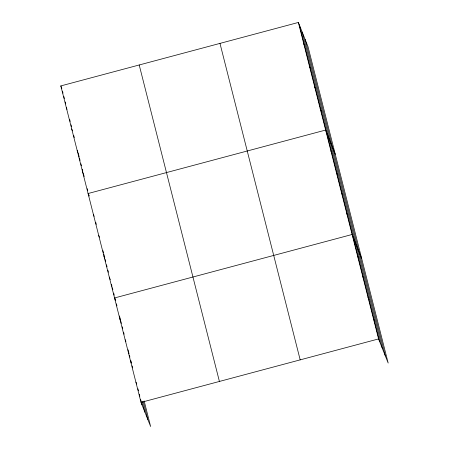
<?xml version="1.0" encoding="UTF-8"?>
<svg xmlns="http://www.w3.org/2000/svg" width="449" height="449" viewBox="0 0 449 449"><rect width="100%" height="100%" fill="white"/><g stroke="black" fill="none" stroke-linecap="round" stroke-linejoin="round"><path stroke-width="0.67" d="M144.146 400.946L150.634 426.55L141.02 402.394L60.817 85.922L298.366 22.45L307.98 46.606L388.183 363.078L378.574 338.922L298.366 22.45M141.02 402.394L378.574 338.922M303.821 43.968L304.837 46.528M309.277 65.492L310.293 68.046M314.727 87.011L315.748 89.57M320.182 108.529L321.198 111.088M335.251 154.203L325.637 130.053L88.083 193.525L89.104 196.078L88.593 194.063M330.93 150.937L331.946 153.496M336.222 171.827L337.244 174.38M341.515 192.711L342.536 195.27M346.813 213.601L347.829 216.16M361.714 258.641L352.106 234.485L114.551 297.962L115.573 300.516L115.056 298.495M357.398 255.374L358.414 257.934M362.691 276.264L363.712 278.818M367.984 297.148L369.005 299.708M373.282 318.038L374.298 320.592M60.817 85.922L61.833 88.481M66.267 107.44L67.03 109.36M71.722 128.964L72.485 130.878M77.177 150.482L77.941 152.402M82.633 172.001L83.396 173.92M93.381 214.409L94.144 216.328M98.673 235.298L99.437 237.218M103.966 256.183L104.729 258.102M109.259 277.072L110.28 279.632M119.849 318.846L120.613 320.766M125.142 339.736L125.905 341.65M130.435 360.62L131.45 363.179M135.985 382.15L136.749 384.063M305.14 39.478L385.349 355.95M302.222 32.132L382.43 348.609M299.382 25.009L379.59 341.481M219.976 43.396L300.179 359.868M139.207 64.976L219.415 381.448M143.36 401.906L147.8 419.422M142.142 401.299L144.875 412.081M62.512 91.169L63.023 93.184M63.876 96.552L64.387 98.567M65.24 101.929L65.75 103.949M69.674 119.417L70.184 121.432M71.037 124.794L71.548 126.814M73.765 135.553L74.276 137.574M78.193 153.042L79.215 157.077M79.557 158.418L80.068 160.439M80.921 163.801L81.432 165.816M82.285 169.178L82.796 171.198M83.649 174.56L84.159 176.575M87.229 188.681L87.74 190.702M95.76 222.356L96.277 224.377M102.933 250.654L103.444 252.68M103.786 254.027L104.813 258.068M105.156 259.415L105.667 261.436M106.52 264.803L107.03 266.829M107.889 270.197L108.4 272.217M111.475 284.346L111.986 286.367M112.329 287.714L112.839 289.734M113.692 293.107L114.203 295.128M116.426 303.883L116.936 305.909M119.501 316.012L120.523 320.058M120.865 321.405L121.376 323.426M122.229 326.793L122.745 328.814M123.598 332.187L124.109 334.208M128.038 349.704L129.059 353.745M129.402 355.092L129.913 357.112M130.771 360.485L131.282 362.506M132.135 365.873L132.646 367.894M137.938 388.783L138.455 390.804M139.308 394.171L139.819 396.192M140.672 399.565L142.041 404.953"/></g></svg>
